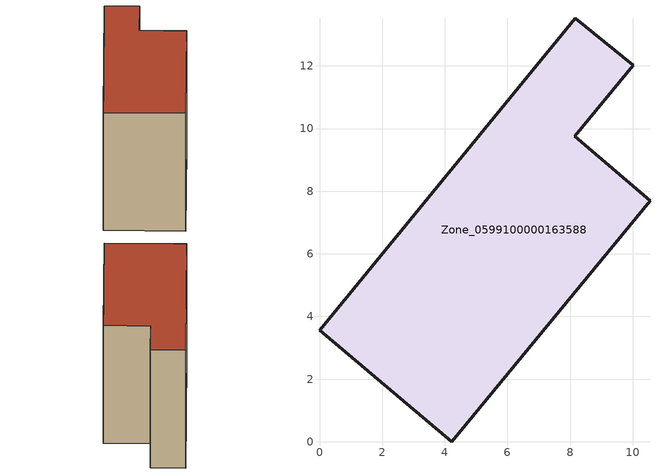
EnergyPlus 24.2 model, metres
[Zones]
Zone_0599100000163588
 floor ground (C_G): 0,3.56 8.17,13.52 10.01,12.02 8.14,9.75 10.55,7.7 4.23,0 z0
 wall outside (C_F): 4.23,0 10.55,7.7 8.14,9.75 10.01,12.02 8.17,13.52 0,3.56 4.23,0 z0:9.48
 roof outside (C_R): 8.17,13.52 0,3.56 4.23,0 10.55,7.7 8.14,9.75 10.01,12.02 z9.48
[BUILDING]
Pand.0599100000163588: North Axis=0; Terrain=City; Loads Convergence Tolerance Value=0.04; Temperature Convergence Tolerance Value=0.4; Solar Distribution=FullExterior; Maximum Number of Warmup Days=25; Minimum Number of Warmup Days=1
[Site:Location]
Rotterdam.The.Hague.AP_ZH_NLD Design_Conditions: Latitude=51.96; Longitude=4.45; Time Zone=1; Elevation=-4.5
[SITE:GROUNDTEMPERATURE:BUILDINGSURFACE]
18, 18, 18, 18, 18, 18, 18, 18, 18, 18, 18, 18
[MATERIAL] Thermal Absorptance=0.9; Solar Absorptance=0.7; Visible Absorptance=0.7
Name | Roughness | Thickness | Conductivity | Density | Specific Heat
G.TI.1946 | MediumSmooth | 0.15 | 1 | 540 | 1210
F.TI.1946 | Rough | 0.3 | 0.857143 | 1920 | 840
R.TI.1946 | MediumRough | 0.2 | 0.1 | 1500 | 1000
[CONSTRUCTION]
C_G: G.TI.1946
C_F: F.TI.1946
C_R: R.TI.1946
[ZONE]
Zone_0599100000163588: Type=1; Multiplier=1; Ceiling Height=Autocalculate; Volume=Autocalculate; Floor Area=autocalculate; Part of Total Floor Area=Yes
[ZONEINFILTRATION:DESIGNFLOWRATE]
Infil_Zone_0599100000163588: Zone or ZoneList or Space or SpaceList=Zone_0599100000163588; Schedule=AlwaysOn; Design Flow Rate Calculation Method=Flow/Area; Flow Rate per Floor Area=0.003; Constant Term Coefficient=1; Temperature Term Coefficient=0; Velocity Term Coefficient=0; Velocity Squared Term Coefficient=0
[HVACTEMPLATE:ZONE:IDEALLOADSAIRSYSTEM]
Zone_0599100000163588: Maximum Heating Supply Air Temperature=50; Minimum Cooling Supply Air Temperature=13; Maximum Heating Supply Air Humidity Ratio=0.0156; Minimum Cooling Supply Air Humidity Ratio=0.0077; Heating Limit=NoLimit; Cooling Limit=NoLimit; Dehumidification Control Type=ConstantSensibleHeatRatio; Cooling Sensible Heat Ratio=0.7; Dehumidification Setpoint=60; Humidification Control Type=None; Humidification Setpoint=30; Outdoor Air Method=None; Outdoor Air Flow Rate per Person=0.00944; Outdoor Air Flow Rate per Zone Floor Area=0; Outdoor Air Flow Rate per Zone=0; Demand Controlled Ventilation Type=None; Outdoor Air Economizer Type=NoEconomizer; Heat Recovery Type=None; Sensible Heat Recovery Effectiveness=0.7; Latent Heat Recovery Effectiveness=0.65
[ZONECONTROL:THERMOSTAT]
ThermostatControl_Zone_0599100000163588: Zone or ZoneList=Zone_0599100000163588; Control Type Schedule=DualSetpointControlType; Control 1=Thermostat_Zone_0599100000163588; Temperature Difference Between Cutout And Setpoint=0
[THERMOSTATSETPOINT:DUALSETPOINT]
Thermostat_Zone_0599100000163588: Heating Setpoint Temperature Schedule=HeatingSetpoint_Zone_0599100000163588; Cooling Setpoint Temperature Schedule=CoolingSetpoint_Zone_0599100000163588
[SCHEDULE:COMPACT]
HeatingSetpoint_Zone_0599100000163588: Through: 12/31, For: AllDays, Until: 24:00, 21
CoolingSetpoint_Zone_0599100000163588: Through: 12/31, For: AllDays, Until: 24:00, 24
DualSetpointControlType: Through: 12/31, For: AllDays, Until: 24:00, 4
AlwaysOn: Through: 12/31, For: AllDays, Until: 24:00, 1
